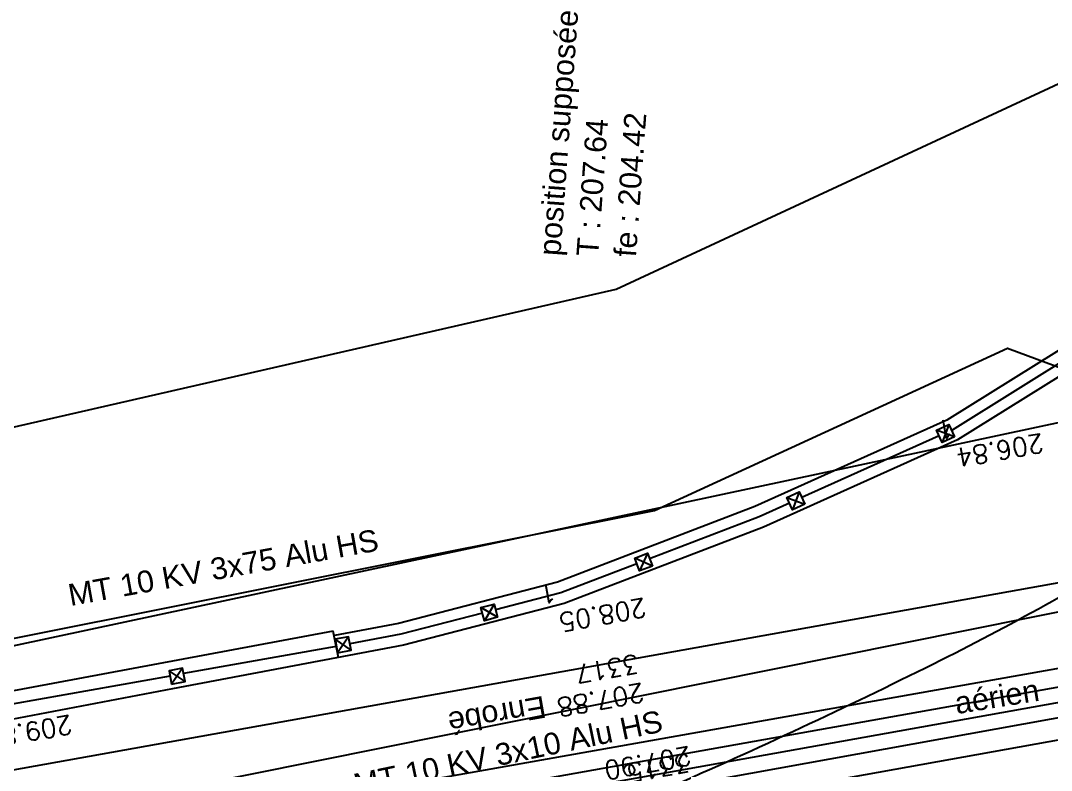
# Model space of a CAD drawing. Extents: x -2313930 to 3286427, y -3858277 to 2572692.
# Drawn here: x 421572 to 440399, y -281344 to -267651 of the extents above; entities that cross this region are included whole.
import ezdxf
from ezdxf.enums import TextEntityAlignment as Align
from ezdxf.lldxf.tags import DXFTag

# ---------------------------------------------------------------- set-up
doc = ezdxf.new("R2010")
doc.units = 0
for name, color, linetype, lineweight in [('_GAZELEC-RESERVATION 2', 132, 'Continuous', 18), ('Fond topo - P', 252, 'Continuous', 50), ('Fond topo - VOI', 252, 'Continuous', 25)]:
    doc.layers.add(name, color=color, linetype=linetype, lineweight=lineweight)
for name, color, linetype in [('AEP_SSL', 252, 'Continuous'), ('CAB_SSL', 252, 'Continuous'), ('EDF_SSL', 252, 'Texte-Electricite'), ('Fond topo - CLO_MUR', 252, 'Continuous'), ('Fond topo - VOI_TXT', 252, 'Continuous'), ('Fond topo - Z_500', 252, 'Continuous'), ('GAZ_SSL', 252, 'Texte-GAZ'), ('prlm-VRD', 2, 'Continuous'), ('TELECOM_SSL', 252, 'Texte-Telecom'), ('UNITAIRE SSL', 252, 'UNITAIRE')]:
    doc.layers.add(name, color=color, linetype=linetype)
for name, color, linetype, plot in [('Fond topo - N', 252, 'Continuous', False), ('Fond topo - NCACHE', 252, 'Continuous', False), ('Fond topo - ZCACHE', 252, 'Continuous', False)]:
    doc.layers.add(name, color=color, linetype=linetype, plot=plot)
doc.styles.add('2000_ARIAL', font='arial.ttf', dxfattribs={"height": 0.400000006})
doc.styles.add('Lignes', font='arial.ttf', dxfattribs={"height": 0.35})
doc.styles.add('LignesA', font='arial.ttf', dxfattribs={"height": 0.349999994})
doc.styles.add('SIMPLEX', font='simplex_.ttf', dxfattribs={"height": 1.25})
doc.styles.add('TP-C_Autocad_Standard', font='simplex_.ttf', dxfattribs={"height": 1})
doc.styles.add('Tronçons', font='arial.ttf', dxfattribs={"height": 0.25})
tags = doc.linetypes.add('L16', pattern=[0.37500001490116125, 0.300000011920929, -0.07500000298023224]).pattern_tags.tags
tags[6:7] = [DXFTag(74, 4), DXFTag(75, 0), DXFTag(340, '0'), DXFTag(46, 0.0), DXFTag(50, 0.0), DXFTag(44, 0.0), DXFTag(45, 0.0)]
tags[4:5] = [DXFTag(74, 4), DXFTag(75, 0), DXFTag(340, '0'), DXFTag(46, 0.0), DXFTag(50, 0.0), DXFTag(44, 0.0), DXFTag(45, 0.0)]
tags = doc.linetypes.add('Texte-BT', pattern='A,5,-0.25,["BT",Lignes,S=1,R=0,X=0,Y=-0.18],-1.25', length=6.5).pattern_tags.tags
tags[15:16] = [DXFTag(74, 4), DXFTag(75, 0), DXFTag(340, '0'), DXFTag(46, 0.0), DXFTag(50, 0.0), DXFTag(44, 0.0), DXFTag(45, 0.0)]
tags[4:5] = [DXFTag(74, 4), DXFTag(75, 0), DXFTag(340, '0'), DXFTag(46, 0.0), DXFTag(50, 0.0), DXFTag(44, 0.0), DXFTag(45, 0.0)]
tags = doc.linetypes.add('Texte-Electricite', pattern='A,5,-0.25,["ELEC",Lignes,S=1,R=0,X=0,Y=-0.18],-1.25', length=6.5).pattern_tags.tags
tags[15:16] = [DXFTag(74, 4), DXFTag(75, 0), DXFTag(340, '0'), DXFTag(46, 0.0), DXFTag(50, 0.0), DXFTag(44, 0.0), DXFTag(45, 0.0)]
tags[4:5] = [DXFTag(74, 4), DXFTag(75, 0), DXFTag(340, '0'), DXFTag(46, 0.0), DXFTag(50, 0.0), DXFTag(44, 0.0), DXFTag(45, 0.0)]
tags = doc.linetypes.add('Texte-GAZ', pattern='A,5,-0.25,["GAZ",Lignes,S=1,R=0,X=0,Y=-0.18],-1.25', length=6.5).pattern_tags.tags
tags[15:16] = [DXFTag(74, 4), DXFTag(75, 0), DXFTag(340, '0'), DXFTag(46, 0.0), DXFTag(50, 0.0), DXFTag(44, 0.0), DXFTag(45, 0.0)]
tags[4:5] = [DXFTag(74, 4), DXFTag(75, 0), DXFTag(340, '0'), DXFTag(46, 0.0), DXFTag(50, 0.0), DXFTag(44, 0.0), DXFTag(45, 0.0)]
tags = doc.linetypes.add('Texte-MT', pattern='A,5,-0.25,["MT",Lignes,S=1,R=0,X=0,Y=-0.18],-1.25', length=6.5).pattern_tags.tags
tags[15:16] = [DXFTag(74, 4), DXFTag(75, 0), DXFTag(340, '0'), DXFTag(46, 0.0), DXFTag(50, 0.0), DXFTag(44, 0.0), DXFTag(45, 0.0)]
tags[4:5] = [DXFTag(74, 4), DXFTag(75, 0), DXFTag(340, '0'), DXFTag(46, 0.0), DXFTag(50, 0.0), DXFTag(44, 0.0), DXFTag(45, 0.0)]
tags = doc.linetypes.add('Texte-Telecom', pattern='A,5,-0.25,["TEL",Lignes,S=1,R=0,X=0,Y=-0.18],-1.25', length=6.5).pattern_tags.tags
tags[15:16] = [DXFTag(74, 4), DXFTag(75, 0), DXFTag(340, '0'), DXFTag(46, 0.0), DXFTag(50, 0.0), DXFTag(44, 0.0), DXFTag(45, 0.0)]
tags[4:5] = [DXFTag(74, 4), DXFTag(75, 0), DXFTag(340, '0'), DXFTag(46, 0.0), DXFTag(50, 0.0), DXFTag(44, 0.0), DXFTag(45, 0.0)]
tags = doc.linetypes.add('Texte-TelecomA', pattern='A,5,-0.25,["TEL",LignesA,S=1,R=0,X=0,Y=-0.18],-1.25', length=6.5).pattern_tags.tags
tags[15:16] = [DXFTag(74, 4), DXFTag(75, 0), DXFTag(340, '0'), DXFTag(46, 0.0), DXFTag(50, 0.0), DXFTag(44, 0.0), DXFTag(45, 0.0)]
tags[4:5] = [DXFTag(74, 4), DXFTag(75, 0), DXFTag(340, '0'), DXFTag(46, 0.0), DXFTag(50, 0.0), DXFTag(44, 0.0), DXFTag(45, 0.0)]
tags = doc.linetypes.add('UNITAIRE', pattern='A,0.25,-0.2000000029802322,0,-0.2000000029802322,0.25,-0.300000011920929,["UNI",TP-C_Autocad_Standard,S=0.1500000059604645,R=0,X=-0.1,Y=-0.05],-0.449999988079071', length=1.650000095367432).pattern_tags.tags
tags[23:24] = [DXFTag(74, 4), DXFTag(75, 0), DXFTag(340, '0'), DXFTag(46, 0.0), DXFTag(50, 0.0), DXFTag(44, 0.0), DXFTag(45, 0.0)]
tags[12:13] = [DXFTag(74, 4), DXFTag(75, 0), DXFTag(340, '0'), DXFTag(46, 0.0), DXFTag(50, 0.0), DXFTag(44, 0.0), DXFTag(45, 0.0)]
tags[10:11] = [DXFTag(74, 4), DXFTag(75, 0), DXFTag(340, '0'), DXFTag(46, 0.0), DXFTag(50, 0.0), DXFTag(44, 0.0), DXFTag(45, 0.0)]
tags[8:9] = [DXFTag(74, 4), DXFTag(75, 0), DXFTag(340, '0'), DXFTag(46, 0.0), DXFTag(50, 0.0), DXFTag(44, 0.0), DXFTag(45, 0.0)]
tags[6:7] = [DXFTag(74, 4), DXFTag(75, 0), DXFTag(340, '0'), DXFTag(46, 0.0), DXFTag(50, 0.0), DXFTag(44, 0.0), DXFTag(45, 0.0)]
tags[4:5] = [DXFTag(74, 4), DXFTag(75, 0), DXFTag(340, '0'), DXFTag(46, 0.0), DXFTag(50, 0.0), DXFTag(44, 0.0), DXFTag(45, 0.0)]

# ---------------------------------------------------------------- blocks, each defined once
blk = doc.blocks.new('PTOPO')
at = {"layer": 'Fond topo - NCACHE', "style": 'SIMPLEX'}
blk.add_attdef('MAT', text='', height=0.34, dxfattribs=at).set_placement((0.09999999986030161, -0.09999999962747097), align=Align.TOP_LEFT)
at = {"layer": 'Fond topo - ZCACHE', "style": 'SIMPLEX'}
blk.add_attdef('ALT', (0.09999999986030161, 0.09999999962747097), '', height=0.34, dxfattribs=at)
blk = doc.blocks.new('A$C1F970F0F')
at = {"layer": 'AEP_SSL', "elevation": 9.999999999999998e-08, "flags": 128}
blk.add_lwpolyline([(-10084.93277844263, 5093.930148438846), (-9750.791620834418, 5135.5756579271), (-3128.109925920724, 6321.886190847606), (-538.2744943762264, 6794.667455972196), (-236.899884080834, 9072.411970745992), (154.0690051004237, 9291.318023383576), (2068.234834202161, 10286.47979625637), (4929.096988442494, 11795.62350952535), (5831.943443331371, 12343.47571871864), (5644.547691266249, 12887.93525940639), (4850.760829103805, 13701.34358382695)], dxfattribs=at)
at = {"layer": 'CAB_SSL', "elevation": 9.999999999999998e-08, "flags": 128}
blk.add_lwpolyline([(-10812.15457855182, 5600.426800125627), (-8720.280241838846, 5090.654580446419), (-5742.369525281366, 5634.629537405877), (-2733.176347276875, 6173.938624268192), (-522.7757441125186, 8575.296708000737)], dxfattribs=at)
at = {"layer": 'EDF_SSL', "linetype": 'Texte-BT', "elevation": 9.999999999999998e-08, "flags": 128}
blk.add_lwpolyline([(-10355.65903211059, 43.80952892260893), (-10201.4030772041, 1251.685514822027), (-8720.280241838846, 5090.654580446419), (-8647.88838211094, 5140.669551381001), (-5813.541010319846, 5655.541528388557), (-5754.775129047494, 5632.363405789478), (-5714.151306698284, 5669.525972244278), (-2796.400100172239, 6190.043639552574), (-2733.176347276875, 6173.938624268192), (-2724.610103663505, 6234.621653891018), (-576.9868819294611, 8573.42365167172), (-522.7757441125186, 8575.296708000737), (1439.543237064798, 9649.961943709872), (1486.297190266059, 9780.607536286585), (3247.574149104787, 10693.56387743918), (3311.706751861017, 10686.95005152967), (3338.557006230488, 10734.01793882097), (5093.795445683761, 11622.80777854973), (5197.512327865115, 11601.77622754824)], dxfattribs=at)
at = {"layer": 'EDF_SSL', "linetype": 'Texte-MT', "elevation": 9.999999999999998e-08, "flags": 128}
blk.add_lwpolyline([(-10605.24755893916, -1087.243444949462), (-9871.024919901258, 5454.646601530631), (-9813.117681349795, 5614.486484857796), (-9256.616976485166, 5923.473242253717), (-8799.13613630993, 5646.609576042702), (-8267.576586649942, 5593.500203318741), (-5762.0770564726, 6081.872554389967), (-4183.597292868954, 6396.686264550111), (-3538.986020602817, 6692.687627343169), (-2824.138039855754, 6428.356494820026), (-615.9396546429546, 6802.884084155441), (-262.5046420332196, 8461.235250973023), (-193.4502564723132, 8712.902150223255), (139.2306060843939, 8893.662518143177), (555.9703724045021, 9251.5491897469), (1680.577767184984, 9828.549923444656)], dxfattribs=at)
at = {"layer": 'EDF_SSL', "linetype": 'Texte-MT', "flags": 128}
blk.add_lwpolyline([(-8369.911624552822, 5276.099588330418), (-5994.287512905468, 5699.674866922907), (-3013.422435617031, 6298.709752970984), (-2917.709661664371, 6238.158421745848)], dxfattribs=at)
at = {"layer": 'Fond topo - CLO_MUR', "ltscale": 2, "flags": 128}
for points in [[(-2003.863172001624, 8179.09312694406), (-2143.146781257581, 8006.859912820551), (-2340.457490801653, 7734.345111260913), (-2598.736870191495, 7400.94477901074), (-2940.818727905099, 7047.283403563957), (-3248.706618745416, 6811.131666403891), (-3649.231779602484, 6561.580327596037), (-4000.333884769988, 6403.828417100516), (-4360.873799455749, 6265.710363196761), (-4651.111133599729, 6190.343253154888), (-4768.145301312069, 6168.193959010867)], [(-1971.468451961153, 8153.961829416945), (-2110.578551620566, 7981.92990944472), (-2307.638247469651, 7709.761794522231), (-2567.702785225124, 7374.057087825381), (-2913.458468391917, 7016.597527449509), (-3225.334562164724, 6777.386816169783), (-3629.901569159774, 6525.317163610672), (-3984.586111590528, 6365.955646348328), (-4348.348708452321, 6226.603025633301), (-4642.136565636054, 6150.31393686324), (-5063.688890352264, 6070.53307677527), (-5409.75969773547, 6004.995815004841)], [(-5999.626927920504, 5521.547280024518), (-5163.393101620775, 5668.773234621937), (-3462.542645871017, 5974.273767689828), (-2916.536404471398, 6073.123024295499), (-2187.945600606779, 6199.153509733841), (-1340.114493704695, 6346.414657207387), (-608.1887868882077, 6466.260530935136), (-422.7938466876085, 6496.617189049265), (-400.113542786002, 6634.767847988616), (-444.4960558671141, 6647.754240875494), (-461.9684179298831, 6544.07450842962), (-462.9654933432187, 6538.157934671938), (-1194.89120025676, 6418.312061057358), (-1845.115370201808, 6303.349680269662), (-3061.641378804426, 6087.328892188127), (-4159.975300858594, 5888.705770611459), (-4922.787367467585, 5755.253774575041), (-5452.543621078548, 5661.757849989244)], [(-3645.644638334134, 6553.669890784498), (-3658.202669415425, 6520.619991313326)], [(-3635.398704354353, 6530.865925560863), (-3668.448603601094, 6543.423956575954)], [(-3941.753816085419, 6420.456758592362), (-3908.703916507315, 6407.898727324942)], [(-3918.949850841337, 6430.70269280524), (-3931.507881751398, 6397.652793112065)], [(-4187.350543794608, 6295.032311304919), (-4219.639500752754, 6309.434507672672)], [(-4196.293923993966, 6318.377887973415), (-4210.696120347507, 6286.088930965185)], [(-4470.049885149202, 6201.510417611254), (-4500.530825928881, 6219.4244408944)], [(-4476.333343715672, 6225.707899726724), (-4494.247367270907, 6195.226958761601)], [(-4770.37366809422, 6175.91395198684), (-5419.868511184919, 6054.983932135396)], [(-4760.521185679817, 6127.909062616339), (-4770.37366809422, 6175.91395198684)], [(-4737.752692769485, 6141.306089286745), (-4766.965504891395, 6161.221199388387)], [(-4742.401543761683, 6165.870050430668), (-4762.316653973374, 6136.657238353297)], [(-5040.878008111908, 6083.93812591367), (-5070.090820216488, 6103.853236106817)], [(-5045.526859138764, 6108.502086874582), (-5065.441969281138, 6079.289275163234)]]:
    blk.add_lwpolyline(points, dxfattribs=at)
at = {"layer": 'Fond topo - CLO_MUR', "linetype": 'L16', "ltscale": 2, "flags": 128}
for points in [[(-3409.662300614685, 6686.693040532799), (-3639.566674337806, 6543.448745832118), (-3640.802704132513, 6542.893391416465)], [(-3663.606669262214, 6532.647457181926), (-3914.171399832121, 6420.067485712259)], [(-3936.975364984698, 6409.821551482052), (-3992.459998134505, 6384.892031715757), (-4192.428190056736, 6308.286872658216)], [(-4215.773766758674, 6299.343492157132), (-4354.611253971364, 6246.156694323525), (-4473.618624441626, 6215.253566184186)], [(-4497.816106695042, 6208.97010726469), (-4646.623849572138, 6170.328595000399), (-4739.904279889196, 6152.674812573507)], [(-4764.643166427029, 6147.992856203673), (-5043.631066281287, 6098.484949164274)], [(-4764.46824096692, 6148.025961805741), (-4764.643166312647, 6147.992856182012)], [(-5068.248099330423, 6094.116524010003), (-5356.408121131639, 6042.980974627668)]]:
    blk.add_lwpolyline(points, dxfattribs=at)
at = {"layer": 'Fond topo - CLO_MUR', "ltscale": 2, "flags": 128}
for points in [[(-3635.398704297506, 6530.865925360522), (-3658.202669450084, 6520.619991130315), (-3668.4486036926, 6543.423956593282), (-3645.644638334134, 6553.669890784498)], [(-3908.703916507315, 6407.898727324942), (-3931.507881751398, 6397.652793112065), (-3941.753816028572, 6420.456758392022), (-3918.949850841337, 6430.70269280524)], [(-4187.350543794608, 6295.032311304919), (-4210.696120347507, 6286.088930965185), (-4219.639500752754, 6309.434507672672), (-4196.293924108349, 6318.377887995077)], [(-4470.049885149202, 6201.510417611254), (-4494.247367385289, 6195.226958783263), (-4500.530826043265, 6219.424440916062), (-4476.333343715672, 6225.707899726724)], [(-4762.316653881869, 6136.657238335968), (-4737.752692769485, 6141.306089286745), (-4742.401543761683, 6165.870050430668), (-4766.965504891395, 6161.221199388387)], [(-5065.441969189633, 6079.289275145905), (-5040.878008111908, 6083.93812591367), (-5045.526859138764, 6108.502086874582), (-5070.090820216488, 6103.853236106817)]]:
    blk.add_lwpolyline(points, close=True, dxfattribs=at)
at = {"layer": 'Fond topo - VOI', "ltscale": 2, "flags": 128}
blk.add_lwpolyline([(-1810.126125579658, 7806.729356369272), (-1818.437630922503, 7797.67231953392), (-2147.295724640985, 7358.689701952695, -0.09347702106782851), (-3270.33154037118, 6339.713540967097, -0.0221588329524114), (-3673.738564147064, 6116.107836508872, -0.01218349001893588), (-4159.975300858594, 5888.705770611459)], format="xyb", dxfattribs=at)
at = {"layer": 'GAZ_SSL', "linetype": 'Texte-GAZ', "elevation": 9.999999999999998e-08, "flags": 128}
blk.add_lwpolyline([(-10544.31541955609, 4849.463266287231), (-2844.361894995576, 6215.21841119217), (-619.059840477988, 6565.404650589751), (-558.7307695276991, 6580.824982418972), (-429.4804532838041, 7139.21704900553), (-208.0795472043819, 8868.909145672174), (360.6838398219811, 9157.908141542406), (425.0188701159018, 9327.634198507636), (4535.248673246207, 11485.07622468802), (4713.322312771974, 11477.46920417039), (5559.734467376861, 11914.17321717021), (6091.203610633145, 12178.61605624058), (6292.964946063797, 12126.43026770143), (6627.254129528154, 11179.86214373141), (7472.768662736402, 9124.4680223983), (7947.08689338462, 9062.48922912452), (8070.821797205262, 8793.497098507169), (8796.806101210752, 9110.108422938276), (9553.586430744355, 9252.290517349746)], dxfattribs=at)
at = {"layer": 'TELECOM_SSL', "linetype": 'Texte-TelecomA', "elevation": 9.999999999999998e-08, "flags": 128}
blk.add_lwpolyline([(-10749.2063741723, 5816.045000263086), (-5732.074706866975, 6068.891438771888), (-1122.78713045016, 7053.278689790898)], dxfattribs=at)
at = {"layer": 'UNITAIRE SSL', "ltscale": 2, "elevation": 9.999999999999998e-08, "flags": 128}
blk.add_lwpolyline([(-11203.91773647134, 7315.685859797379), (-9597.069181515135, 5578.000029566199), (-4253.21502402568, 6800.480356718023), (-825.2436658591316, 8394.239986691146), (171.1164741383718, 9139.45160219944), (980.7416491537941, 9531.509848289672), (2024.282900487725, 10089.44453603433), (2846.979589107878, 10509.95143402664), (3831.564375096907, 11032.01955007647), (4688.744355396339, 11539.16604167907), (5726.983094904664, 12644.47229064644), (4820.214794965383, 13573.50486951124)], dxfattribs=at)
at = {"layer": 'Fond topo - P', "ltscale": 2}
ref = blk.add_blockref('PTOPO', (-3622.667020543928, 6522.926931858136), dxfattribs=dict(at, xscale=99.99999999999999, yscale=99.99999999999999, zscale=99.99999999999999, rotation=190.0656205306616))
ref.add_attrib('MAT', '1', dxfattribs={"layer": 'Fond topo - N', "color": 0, "ltscale": 2, "height": 33.99999999999999, "rotation": 190.0656204987762, "style": 'SIMPLEX'}).set_placement((-3634.260862410486, 6531.025254425483), align=Align.TOP_LEFT)
ref.add_attrib('ALT', '206.84', (-3476.166739052223, 6536.940541482173), dxfattribs={"layer": 'Fond topo - Z_500', "color": 0, "ltscale": 2, "height": 33.99999999999999, "rotation": 190.0656204987762, "style": 'SIMPLEX'})
ref = blk.add_blockref('PTOPO', (-4348.497220026918, 6222.454283975281), dxfattribs=dict(at, xscale=99.99999999999999, yscale=99.99999999999999, zscale=99.99999999999999, rotation=190.0656205306616))
ref.add_attrib('MAT', '1', dxfattribs={"layer": 'Fond topo - N', "color": 0, "ltscale": 2, "height": 33.99999999999999, "rotation": 190.0656204987762, "style": 'SIMPLEX'}).set_placement((-4360.091061910805, 6230.552606451123), align=Align.TOP_LEFT)
ref.add_attrib('ALT', '208.05', (-4201.996938478365, 6236.467893398979), dxfattribs={"layer": 'Fond topo - Z_500', "color": 0, "ltscale": 2, "height": 33.99999999999999, "rotation": 190.0656204987762, "style": 'SIMPLEX'})
ref = blk.add_blockref('PTOPO', (-4197.736842473048, 6092.584095604858), dxfattribs=dict(at, xscale=99.99999999999994, yscale=99.99999999999994, zscale=99.99999999999994, rotation=190.0656205306617))
ref.add_attrib('MAT', '3317', dxfattribs={"layer": 'Fond topo - N', "color": 0, "ltscale": 2, "height": 33.99999999999999, "rotation": 190.0656204987762, "style": 'SIMPLEX'}).set_placement((-4209.330684304949, 6100.682418355216), align=Align.TOP_LEFT)
ref.add_attrib('ALT', '207.88', (-4205.835165196199, 6080.990253791502), dxfattribs={"layer": 'Fond topo - Z_500', "color": 0, "ltscale": 2, "height": 33.99999999999999, "rotation": 190.0656204987762, "style": 'SIMPLEX'})
ref = blk.add_blockref('PTOPO', (-5409.75969773547, 6004.995815004841), dxfattribs=dict(at, xscale=99.99999999999994, yscale=99.99999999999994, zscale=99.99999999999994, rotation=190.0656205306617))
ref.add_attrib('MAT', '3325', dxfattribs={"layer": 'Fond topo - N', "color": 0, "ltscale": 2, "height": 33.99999999999999, "rotation": 190.0656204987762, "style": 'SIMPLEX'}).set_placement((-5421.353539567369, 6013.094137755201), align=Align.TOP_LEFT)
ref.add_attrib('ALT', '209.87', (-5250.422737952657, 6022.934684473655), dxfattribs={"layer": 'Fond topo - Z_500', "color": 0, "ltscale": 2, "height": 33.99999999999999, "rotation": 190.0656204987762, "style": 'SIMPLEX'})
ref = blk.add_blockref('PTOPO', (-4103.57224978328, 5912.18246983193), dxfattribs=dict(at, xscale=99.99999999999994, yscale=99.99999999999994, zscale=99.99999999999994, rotation=190.0656205306617))
ref.add_attrib('MAT', '3315', dxfattribs={"layer": 'Fond topo - N', "color": 0, "ltscale": 2, "height": 33.99999999999999, "rotation": 190.0656204987762, "style": 'SIMPLEX'}).set_placement((-4115.166091592303, 5920.280792577956), align=Align.TOP_LEFT)
ref.add_attrib('ALT', '207.90', (-4119.785239850969, 5965.78765985597), dxfattribs={"layer": 'Fond topo - Z_500', "color": 0, "ltscale": 2, "height": 33.99999999999999, "rotation": 190.0656204987762, "style": 'SIMPLEX'})
at = {"layer": 'CAB_SSL', "style": 'Tronçons'}
blk.add_text('aérien', height=39.99999999999999, rotation=9.20916163502041, dxfattribs=at).set_placement((-3631.525528753963, 6024.567601393223))
at = {"layer": 'EDF_SSL', "style": 'Tronçons'}
for s, rotation, p in [('MT 10 KV 3x75 Alu HS', 10.20856254004644, (-5250.295066888601, 6221.85284137499)), ('MT 10 KV 3x10 Alu HS', 11.83133688131414, (-4728.0811745869, 5875.403067912897))]:
    blk.add_text(s, height=39.99999999999999, rotation=rotation, dxfattribs=at).set_placement(p)
at = {"layer": 'Fond topo - VOI_TXT', "style": '2000_ARIAL'}
blk.add_text('Enrobé', height=39.99999999999999, rotation=190.0656205035111, dxfattribs=at).set_placement((-4385.856339078607, 6058.248002419293))
at = {"layer": 'UNITAIRE SSL', "style": 'Tronçons'}
for s, p in [('position supposée', (-4355.399603144371, 6860.465719762065)), ('fe : 204.42', (-4217.407291584523, 6858.399635848147)), ('T : 207.64', (-4286.403447344344, 6859.432677848693))]:
    blk.add_text(s, height=39.99999999999999, rotation=85.82684068059174, dxfattribs=at).set_placement(p)

msp = doc.modelspace()

# ---------------------------------------------------------------- linework, layer by layer
at = {"layer": '_GAZELEC-RESERVATION 2'}
msp.add_circle((486248.4803309143, -227485.9628347494), 2800178.148749841, dxfattribs=at)

# ---------------------------------------------------------------- block references
at = {"layer": 'prlm-VRD', "xscale": 10, "yscale": 10, "zscale": 10}
msp.add_blockref('A$C1F970F0F', (474984.297679401, -340562.691042779), dxfattribs=at)

doc.saveas('drawing.dxf')
